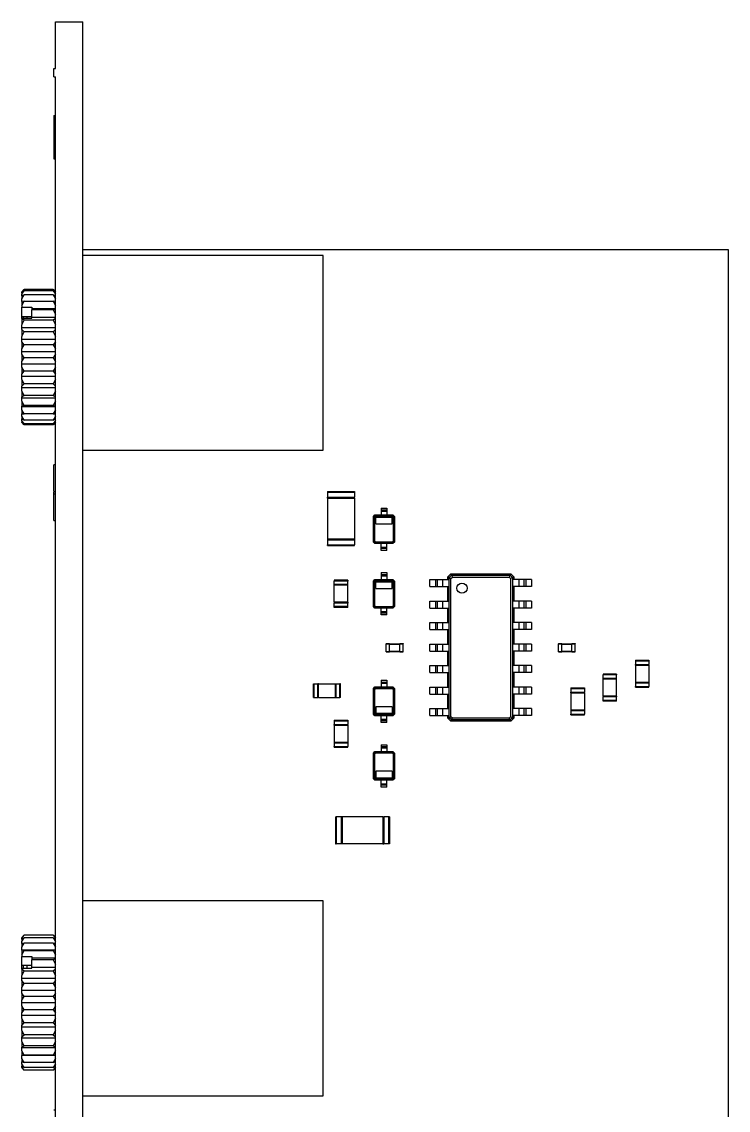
# Model space of a CAD drawing. Extents: x 340 to 677, y 434 to 562.
# Drawn here: x 634.9 to 676.6, y 497.9 to 562.1 of the extents above; entities that cross this region are included whole.
import ezdxf

# ---------------------------------------------------------------- set-up
doc = ezdxf.new("R2010")
doc.units = 0
doc.layers.get('0').update_dxf_attribs({"linetype": 'CONTINUOUS'})

msp = doc.modelspace()

# ---------------------------------------------------------------- linework, layer by layer
at = {"color": 7, "linetype": 'CONTINUOUS'}
for p, q in [((636.942, 559.369), (636.942, 562.119)), ((636.942, 562.119), (638.542, 562.119)), ((638.542, 433.619), (638.542, 562.119)), ((636.842, 558.869), (636.842, 559.369)), ((636.842, 559.369), (636.942, 559.369)), ((636.842, 558.869), (636.942, 558.869)), ((636.942, 436.869), (636.942, 558.869)), ((636.842, 556.587), (636.942, 556.587)), ((636.842, 556.402), (636.942, 556.402)), ((636.842, 556.01), (636.842, 555.959)), ((636.842, 555.914), (636.942, 555.914)), ((636.842, 555.787), (636.942, 555.787)), ((636.842, 555.596), (636.942, 555.596)), ((636.842, 555.596), (636.842, 555.489)), ((636.842, 555.489), (636.942, 555.489)), ((636.842, 554.664), (636.942, 554.664)), ((636.842, 554.567), (636.942, 554.567)), ((636.842, 554.023), (636.942, 554.023)), ((638.542, 548.669), (676.642, 548.669)), ((652.742, 548.319), (638.542, 548.319)), ((652.742, 536.819), (652.742, 548.319)), ((676.642, 548.669), (676.642, 476.279)), ((634.942, 546.16), (635.092, 546.318)), ((635.058, 546.285), (634.942, 546.169)), ((634.942, 546.035), (635.092, 546.232)), ((635.092, 546.232), (634.942, 546.124)), ((635.092, 546.318), (635.059, 546.284)), ((636.792, 546.318), (635.092, 546.318)), ((636.792, 546.232), (635.092, 546.232)), ((636.792, 546.318), (636.942, 546.16)), ((636.826, 546.284), (636.792, 546.318)), ((636.792, 546.232), (636.942, 546.035)), ((636.942, 546.124), (636.792, 546.232)), ((636.942, 546.169), (636.826, 546.285)), ((634.942, 546.169), (634.942, 546.16)), ((634.942, 546.124), (634.942, 546.16)), ((634.942, 546.124), (634.942, 546.035)), ((634.942, 545.936), (634.942, 546.035)), ((634.942, 545.768), (635.092, 545.996)), ((635.092, 545.996), (634.942, 545.936)), ((634.942, 545.936), (634.942, 545.768)), ((634.942, 545.61), (634.942, 545.768)), ((634.942, 545.368), (635.092, 545.618)), ((635.092, 545.618), (634.942, 545.61)), ((634.942, 545.61), (634.942, 545.368)), ((636.792, 545.996), (635.092, 545.996)), ((635.092, 545.618), (636.792, 545.618)), ((636.792, 545.996), (636.942, 545.768)), ((636.942, 545.936), (636.792, 545.996)), ((636.792, 545.618), (636.942, 545.368)), ((636.942, 545.61), (636.792, 545.618)), ((634.942, 545.368), (634.942, 545.274)), ((634.942, 545.274), (635.542, 545.274)), ((634.942, 544.713), (634.942, 545.274)), ((635.542, 545.274), (635.542, 545.189)), ((635.542, 545.189), (636.942, 545.189)), ((635.542, 545.189), (635.542, 545.113)), ((636.792, 545.113), (635.542, 545.113)), ((635.542, 544.663), (635.542, 545.113)), ((636.942, 545.157), (636.792, 545.113)), ((636.792, 545.113), (636.942, 544.851)), ((634.942, 544.713), (635.542, 544.713)), ((634.942, 544.63), (634.942, 544.713)), ((634.942, 544.63), (635.542, 544.63)), ((634.942, 544.595), (634.942, 544.63)), ((635.092, 544.501), (634.942, 544.595)), ((634.942, 544.595), (634.942, 544.236)), ((634.942, 544.236), (635.092, 544.501)), ((635.042, 544.63), (635.042, 544.713)), ((636.792, 544.501), (635.092, 544.501)), ((635.242, 544.713), (635.242, 544.63)), ((635.542, 544.63), (635.542, 544.663)), ((636.942, 544.663), (635.542, 544.663)), ((636.942, 544.595), (636.792, 544.501)), ((636.792, 544.501), (636.942, 544.236)), ((634.942, 544.046), (634.942, 544.236)), ((636.942, 544.046), (634.942, 544.046)), ((634.942, 543.945), (634.942, 544.046)), ((635.092, 543.805), (634.942, 543.945)), ((634.942, 543.945), (634.942, 543.548)), ((634.942, 543.548), (635.092, 543.805)), ((636.792, 543.805), (635.092, 543.805)), ((636.942, 543.945), (636.792, 543.805)), ((636.792, 543.805), (636.942, 543.548)), ((634.942, 543.364), (634.942, 543.548)), ((636.942, 543.364), (634.942, 543.364)), ((634.942, 543.233), (634.942, 543.364)), ((635.092, 543.052), (634.942, 543.233)), ((634.942, 543.233), (634.942, 542.813)), ((634.942, 542.813), (635.092, 543.052)), ((636.792, 543.052), (635.092, 543.052)), ((636.942, 543.233), (636.792, 543.052)), ((636.792, 543.052), (636.942, 542.813)), ((634.942, 542.641), (634.942, 542.813)), ((636.942, 542.641), (634.942, 542.641)), ((634.942, 542.486), (634.942, 542.641)), ((635.092, 542.271), (634.942, 542.486)), ((634.942, 542.486), (634.942, 542.059)), ((636.942, 542.486), (636.792, 542.271)), ((634.942, 542.059), (635.092, 542.271)), ((634.942, 541.906), (634.942, 542.059)), ((636.942, 541.906), (634.942, 541.906)), ((634.942, 541.733), (634.942, 541.906)), ((635.092, 541.491), (634.942, 541.733)), ((634.942, 541.733), (634.942, 541.314)), ((636.792, 542.271), (635.092, 542.271)), ((636.792, 542.271), (636.942, 542.059)), ((636.942, 541.733), (636.792, 541.491)), ((634.942, 541.314), (635.092, 541.491)), ((634.942, 541.187), (634.942, 541.314)), ((636.942, 541.187), (634.942, 541.187)), ((634.942, 541.002), (634.942, 541.187)), ((636.792, 541.491), (635.092, 541.491)), ((636.792, 541.491), (636.942, 541.314)), ((635.092, 540.744), (634.942, 541.002)), ((634.942, 541.002), (634.942, 540.608)), ((634.942, 540.608), (635.092, 540.744)), ((634.942, 540.511), (634.942, 540.608)), ((636.942, 540.511), (634.942, 540.511)), ((634.942, 540.321), (634.942, 540.511)), ((636.792, 540.744), (635.092, 540.744)), ((636.942, 541.002), (636.792, 540.744)), ((636.792, 540.744), (636.942, 540.608)), ((635.092, 540.057), (634.942, 540.321)), ((634.942, 540.321), (634.942, 539.968)), ((634.942, 539.968), (635.092, 540.057)), ((634.942, 539.905), (634.942, 539.968)), ((636.942, 539.905), (634.942, 539.905)), ((634.942, 539.717), (634.942, 539.905)), ((636.792, 540.057), (635.092, 540.057)), ((636.942, 540.321), (636.792, 540.057)), ((636.792, 540.057), (636.942, 539.968)), ((635.092, 539.456), (634.942, 539.717)), ((634.942, 539.717), (634.942, 539.419)), ((634.942, 539.419), (635.092, 539.456)), ((634.942, 539.391), (634.942, 539.419)), ((636.942, 539.391), (634.942, 539.391)), ((634.942, 539.214), (634.942, 539.391)), ((635.092, 538.966), (634.942, 539.214)), ((634.942, 539.214), (634.942, 538.98)), ((636.792, 539.456), (635.092, 539.456)), ((636.942, 539.717), (636.792, 539.456)), ((636.792, 539.456), (636.942, 539.419)), ((636.942, 539.214), (636.792, 538.966)), ((634.942, 538.98), (635.092, 538.966)), ((634.942, 538.829), (634.942, 538.98)), ((635.092, 538.605), (634.942, 538.829)), ((634.942, 538.829), (634.942, 538.67)), ((634.942, 538.67), (635.092, 538.605)), ((634.942, 538.579), (634.942, 538.67)), ((635.092, 538.386), (634.942, 538.579)), ((634.942, 538.579), (634.942, 538.501)), ((634.942, 538.501), (635.092, 538.386)), ((634.942, 538.472), (634.942, 538.501)), ((636.792, 538.966), (635.092, 538.966)), ((636.792, 538.605), (635.092, 538.605)), ((636.792, 538.966), (636.942, 538.98)), ((636.942, 538.829), (636.792, 538.605)), ((636.792, 538.605), (636.942, 538.67)), ((636.942, 538.579), (636.792, 538.386)), ((636.792, 538.386), (636.942, 538.501)), ((635.092, 538.319), (634.942, 538.472)), ((634.942, 538.472), (634.942, 538.469)), ((634.942, 538.469), (635.058, 538.353)), ((636.792, 538.386), (635.092, 538.386)), ((636.792, 538.319), (635.092, 538.319)), ((636.942, 538.472), (636.792, 538.319)), ((636.826, 538.353), (636.942, 538.469)), ((638.542, 536.819), (652.742, 536.819)), ((636.942, 535.969), (636.83, 535.969)), ((636.842, 534.248), (636.842, 534.389)), ((636.842, 534.389), (636.942, 534.389)), ((636.842, 534.248), (636.942, 534.248)), ((652.982, 534.394), (654.582, 534.394)), ((652.982, 534.394), (652.982, 534.339)), ((652.982, 534.339), (652.982, 534.049)), ((652.982, 534.339), (654.582, 534.339)), ((652.982, 533.994), (652.982, 534.049)), ((652.982, 534.049), (654.582, 534.049)), ((652.982, 533.994), (652.982, 531.594)), ((652.982, 533.994), (654.582, 533.994)), ((654.582, 534.394), (654.582, 534.339)), ((654.582, 534.339), (654.582, 534.049)), ((654.582, 533.994), (654.582, 534.049)), ((654.582, 533.994), (654.582, 531.594)), ((656.147, 533.409), (656.497, 533.409)), ((656.147, 533.409), (656.147, 533.299)), ((656.497, 533.409), (656.497, 533.299)), ((655.697, 532.914), (655.792, 533.009)), ((655.697, 531.404), (655.697, 532.914)), ((655.697, 532.914), (655.722, 532.901)), ((655.722, 532.901), (655.805, 532.984)), ((655.722, 532.901), (655.782, 532.871)), ((655.722, 531.416), (655.722, 532.901)), ((655.782, 532.871), (655.835, 532.924)), ((655.782, 531.446), (655.782, 532.871)), ((655.792, 533.009), (655.805, 532.984)), ((655.792, 533.009), (656.147, 533.009)), ((655.805, 532.984), (656.147, 532.984)), ((655.805, 532.984), (655.835, 532.924)), ((655.832, 532.874), (656.812, 532.874)), ((655.832, 532.474), (655.832, 532.874)), ((655.835, 532.924), (656.81, 532.924)), ((656.147, 533.299), (656.497, 533.299)), ((656.147, 533.299), (656.147, 533.229)), ((656.147, 533.229), (656.497, 533.229)), ((656.147, 533.229), (656.147, 533.009)), ((656.147, 533.009), (656.497, 533.009)), ((656.147, 533.009), (656.147, 532.984)), ((656.147, 532.984), (656.497, 532.984)), ((656.497, 533.299), (656.497, 533.229)), ((656.497, 533.229), (656.497, 533.009)), ((656.497, 533.009), (656.497, 532.984)), ((656.497, 533.009), (656.852, 533.009)), ((656.497, 532.984), (656.84, 532.984)), ((656.84, 532.984), (656.81, 532.924)), ((656.81, 532.924), (656.862, 532.871)), ((656.812, 532.474), (656.812, 532.874)), ((656.852, 533.009), (656.84, 532.984)), ((656.84, 532.984), (656.922, 532.901)), ((656.852, 533.009), (656.947, 532.914)), ((656.922, 532.901), (656.862, 532.871)), ((656.862, 532.871), (656.862, 531.446)), ((656.947, 532.914), (656.922, 532.901)), ((656.922, 532.901), (656.922, 531.416)), ((656.947, 532.914), (656.947, 531.404)), ((636.83, 532.669), (636.942, 532.669)), ((655.832, 532.474), (656.812, 532.474)), ((652.982, 531.594), (652.982, 531.539)), ((652.982, 531.594), (654.582, 531.594)), ((652.982, 531.539), (654.582, 531.539)), ((652.982, 531.539), (652.982, 531.249)), ((654.582, 531.594), (654.582, 531.539)), ((654.582, 531.539), (654.582, 531.249)), ((655.697, 531.404), (655.722, 531.416)), ((655.722, 531.416), (655.782, 531.446)), ((655.805, 531.334), (655.722, 531.416)), ((655.835, 531.393), (655.782, 531.446)), ((656.862, 531.446), (656.81, 531.393)), ((656.922, 531.416), (656.84, 531.334)), ((656.922, 531.416), (656.862, 531.446)), ((656.947, 531.404), (656.922, 531.416)), ((652.982, 531.249), (654.582, 531.249)), ((652.982, 531.194), (652.982, 531.249)), ((652.982, 531.194), (654.582, 531.194)), ((654.582, 531.194), (654.582, 531.249)), ((655.792, 531.309), (655.697, 531.404)), ((655.792, 531.309), (655.805, 531.334)), ((656.147, 531.309), (655.792, 531.309)), ((655.805, 531.334), (655.835, 531.393)), ((656.147, 531.334), (655.805, 531.334)), ((656.81, 531.393), (655.835, 531.393)), ((656.497, 531.334), (656.147, 531.334)), ((656.147, 531.309), (656.147, 531.334)), ((656.147, 531.089), (656.147, 531.309)), ((656.497, 531.309), (656.147, 531.309)), ((656.497, 531.089), (656.147, 531.089)), ((656.147, 531.019), (656.147, 531.089)), ((656.497, 531.019), (656.147, 531.019)), ((656.147, 530.909), (656.147, 531.019)), ((656.497, 530.909), (656.147, 530.909)), ((656.84, 531.334), (656.497, 531.334)), ((656.497, 531.309), (656.497, 531.334)), ((656.852, 531.309), (656.497, 531.309)), ((656.497, 531.089), (656.497, 531.309)), ((656.497, 531.019), (656.497, 531.089)), ((656.497, 530.909), (656.497, 531.019)), ((656.84, 531.334), (656.81, 531.393)), ((656.852, 531.309), (656.84, 531.334)), ((656.947, 531.404), (656.852, 531.309)), ((656.147, 529.599), (656.497, 529.599)), ((656.147, 529.599), (656.147, 529.489)), ((656.147, 529.489), (656.497, 529.489)), ((656.147, 529.489), (656.147, 529.419)), ((656.497, 529.599), (656.497, 529.489)), ((656.497, 529.489), (656.497, 529.419)), ((660.087, 529.349), (660.262, 529.524)), ((660.262, 529.524), (663.812, 529.524)), ((660.262, 529.524), (660.3, 529.449)), ((663.812, 529.524), (663.775, 529.449)), ((663.812, 529.524), (663.987, 529.349)), ((653.382, 529.149), (653.382, 529.104)), ((654.182, 529.149), (653.382, 529.149)), ((654.182, 529.104), (653.382, 529.104)), ((653.382, 528.894), (653.382, 529.104)), ((653.382, 528.849), (653.382, 528.894)), ((654.182, 528.894), (653.382, 528.894)), ((653.382, 527.849), (653.382, 528.849)), ((654.182, 528.849), (653.382, 528.849)), ((654.182, 529.149), (654.182, 529.104)), ((654.182, 528.894), (654.182, 529.104)), ((654.182, 528.849), (654.182, 528.894)), ((654.182, 527.849), (654.182, 528.849)), ((655.697, 529.104), (655.792, 529.199)), ((655.697, 527.594), (655.697, 529.104)), ((655.697, 529.104), (655.722, 529.091)), ((655.722, 529.091), (655.805, 529.174)), ((655.722, 529.091), (655.782, 529.061)), ((655.722, 527.606), (655.722, 529.091)), ((655.782, 529.061), (655.835, 529.114)), ((655.782, 527.636), (655.782, 529.061)), ((655.792, 529.199), (655.805, 529.174)), ((655.792, 529.199), (656.147, 529.199)), ((655.805, 529.174), (656.147, 529.174)), ((655.805, 529.174), (655.835, 529.114)), ((655.832, 529.064), (656.812, 529.064)), ((655.832, 528.664), (655.832, 529.064)), ((655.835, 529.114), (656.81, 529.114)), ((656.147, 529.419), (656.497, 529.419)), ((656.147, 529.419), (656.147, 529.199)), ((656.147, 529.199), (656.147, 529.174)), ((656.147, 529.199), (656.497, 529.199)), ((656.147, 529.174), (656.497, 529.174)), ((656.497, 529.419), (656.497, 529.199)), ((656.497, 529.199), (656.497, 529.174)), ((656.497, 529.199), (656.852, 529.199)), ((656.497, 529.174), (656.84, 529.174)), ((656.84, 529.174), (656.81, 529.114)), ((656.81, 529.114), (656.862, 529.061)), ((656.812, 528.664), (656.812, 529.064)), ((656.852, 529.199), (656.84, 529.174)), ((656.84, 529.174), (656.922, 529.091)), ((656.852, 529.199), (656.947, 529.104)), ((656.922, 529.091), (656.862, 529.061)), ((656.862, 529.061), (656.862, 527.636)), ((656.947, 529.104), (656.922, 529.091)), ((656.922, 529.091), (656.922, 527.606)), ((656.947, 529.104), (656.947, 527.594)), ((659.037, 528.779), (659.037, 529.189)), ((659.037, 529.189), (659.387, 529.189)), ((659.387, 528.779), (659.387, 529.189)), ((659.387, 529.189), (659.487, 529.189)), ((659.487, 528.779), (659.487, 529.189)), ((659.487, 529.189), (659.787, 529.189)), ((659.787, 528.779), (659.787, 529.189)), ((659.787, 529.189), (660.087, 529.189)), ((660.087, 529.349), (660.162, 529.311)), ((660.087, 529.189), (660.087, 529.349)), ((660.087, 529.189), (660.162, 529.189)), ((660.162, 529.311), (660.3, 529.449)), ((660.162, 529.189), (660.162, 529.311)), ((660.162, 529.311), (660.277, 529.254)), ((660.162, 528.779), (660.162, 529.189)), ((660.277, 529.254), (660.357, 529.334)), ((660.277, 521.094), (660.277, 529.254)), ((660.3, 529.449), (663.775, 529.449)), ((660.3, 529.449), (660.357, 529.334)), ((660.357, 529.334), (663.717, 529.334)), ((663.775, 529.449), (663.717, 529.334)), ((663.717, 529.334), (663.797, 529.254)), ((663.775, 529.449), (663.912, 529.311)), ((663.912, 529.311), (663.797, 529.254)), ((663.797, 529.254), (663.797, 521.094)), ((663.987, 529.349), (663.912, 529.311)), ((663.912, 529.311), (663.912, 529.189)), ((663.912, 529.189), (663.912, 528.779)), ((663.987, 529.189), (663.912, 529.189)), ((663.987, 529.349), (663.987, 529.189)), ((664.287, 529.189), (663.987, 529.189)), ((664.287, 529.189), (664.287, 528.779)), ((664.587, 529.189), (664.287, 529.189)), ((664.587, 529.189), (664.587, 528.779)), ((664.687, 529.189), (664.587, 529.189)), ((664.687, 529.189), (664.687, 528.779)), ((665.037, 529.189), (664.687, 529.189)), ((665.037, 529.189), (665.037, 528.779)), ((655.832, 528.664), (656.812, 528.664)), ((659.037, 528.779), (659.387, 528.779)), ((659.387, 528.779), (659.487, 528.779)), ((659.487, 528.779), (659.787, 528.779)), ((659.787, 528.779), (660.087, 528.779)), ((660.087, 528.779), (660.162, 528.779)), ((660.087, 527.919), (660.087, 528.779)), ((660.162, 527.919), (660.162, 528.779)), ((663.912, 528.779), (663.912, 527.919)), ((663.987, 528.779), (663.912, 528.779)), ((664.287, 528.779), (663.987, 528.779)), ((663.987, 528.779), (663.987, 527.919)), ((664.587, 528.779), (664.287, 528.779)), ((664.687, 528.779), (664.587, 528.779)), ((665.037, 528.779), (664.687, 528.779)), ((654.182, 527.849), (653.382, 527.849)), ((653.382, 527.849), (653.382, 527.804)), ((654.182, 527.804), (653.382, 527.804)), ((653.382, 527.594), (653.382, 527.804)), ((653.382, 527.549), (653.382, 527.594)), ((654.182, 527.594), (653.382, 527.594)), ((654.182, 527.849), (654.182, 527.804)), ((654.182, 527.594), (654.182, 527.804)), ((654.182, 527.549), (654.182, 527.594)), ((655.697, 527.594), (655.722, 527.606)), ((655.792, 527.499), (655.697, 527.594)), ((655.722, 527.606), (655.782, 527.636)), ((655.805, 527.524), (655.722, 527.606)), ((655.835, 527.583), (655.782, 527.636)), ((655.805, 527.524), (655.835, 527.583)), ((656.81, 527.583), (655.835, 527.583)), ((656.862, 527.636), (656.81, 527.583)), ((656.84, 527.524), (656.81, 527.583)), ((656.922, 527.606), (656.84, 527.524)), ((656.947, 527.594), (656.852, 527.499)), ((656.922, 527.606), (656.862, 527.636)), ((656.947, 527.594), (656.922, 527.606)), ((659.037, 527.509), (659.037, 527.919)), ((659.037, 527.919), (659.387, 527.919)), ((659.387, 527.509), (659.387, 527.919)), ((659.387, 527.919), (659.487, 527.919)), ((659.487, 527.509), (659.487, 527.919)), ((659.487, 527.919), (659.787, 527.919)), ((659.787, 527.509), (659.787, 527.919)), ((659.787, 527.919), (660.087, 527.919)), ((660.087, 527.919), (660.162, 527.919)), ((660.162, 527.509), (660.162, 527.919)), ((663.912, 527.919), (663.912, 527.509)), ((663.987, 527.919), (663.912, 527.919)), ((664.287, 527.919), (663.987, 527.919)), ((664.287, 527.919), (664.287, 527.509)), ((664.587, 527.919), (664.287, 527.919)), ((664.587, 527.919), (664.587, 527.509)), ((664.687, 527.919), (664.587, 527.919)), ((664.687, 527.919), (664.687, 527.509)), ((665.037, 527.919), (664.687, 527.919)), ((665.037, 527.919), (665.037, 527.509)), ((654.182, 527.549), (653.382, 527.549)), ((655.792, 527.499), (655.805, 527.524)), ((656.147, 527.499), (655.792, 527.499)), ((656.147, 527.524), (655.805, 527.524)), ((656.497, 527.524), (656.147, 527.524)), ((656.147, 527.499), (656.147, 527.524)), ((656.147, 527.279), (656.147, 527.499)), ((656.497, 527.499), (656.147, 527.499)), ((656.497, 527.279), (656.147, 527.279)), ((656.147, 527.209), (656.147, 527.279)), ((656.497, 527.209), (656.147, 527.209)), ((656.147, 527.099), (656.147, 527.209)), ((656.497, 527.099), (656.147, 527.099)), ((656.84, 527.524), (656.497, 527.524)), ((656.497, 527.499), (656.497, 527.524)), ((656.852, 527.499), (656.497, 527.499)), ((656.497, 527.279), (656.497, 527.499)), ((656.497, 527.209), (656.497, 527.279)), ((656.497, 527.099), (656.497, 527.209)), ((656.852, 527.499), (656.84, 527.524)), ((659.037, 527.509), (659.387, 527.509)), ((659.387, 527.509), (659.487, 527.509)), ((659.487, 527.509), (659.787, 527.509)), ((659.787, 527.509), (660.087, 527.509)), ((660.087, 526.649), (660.087, 527.509)), ((660.087, 527.509), (660.162, 527.509)), ((660.162, 526.649), (660.162, 527.509)), ((663.912, 527.509), (663.912, 526.649)), ((663.987, 527.509), (663.912, 527.509)), ((664.287, 527.509), (663.987, 527.509)), ((663.987, 527.509), (663.987, 526.649)), ((664.587, 527.509), (664.287, 527.509)), ((664.687, 527.509), (664.587, 527.509)), ((665.037, 527.509), (664.687, 527.509)), ((659.037, 526.239), (659.037, 526.649)), ((659.037, 526.649), (659.387, 526.649)), ((659.387, 526.239), (659.387, 526.649)), ((659.387, 526.649), (659.487, 526.649)), ((659.487, 526.239), (659.487, 526.649)), ((659.487, 526.649), (659.787, 526.649)), ((659.787, 526.239), (659.787, 526.649)), ((659.787, 526.649), (660.087, 526.649)), ((660.087, 526.649), (660.162, 526.649)), ((660.162, 526.239), (660.162, 526.649)), ((663.912, 526.649), (663.912, 526.239)), ((663.987, 526.649), (663.912, 526.649)), ((664.287, 526.649), (663.987, 526.649)), ((664.287, 526.649), (664.287, 526.239)), ((664.587, 526.649), (664.287, 526.649)), ((664.587, 526.649), (664.587, 526.239)), ((664.687, 526.649), (664.587, 526.649)), ((664.687, 526.649), (664.687, 526.239)), ((665.037, 526.649), (664.687, 526.649)), ((665.037, 526.649), (665.037, 526.239)), ((659.037, 526.239), (659.387, 526.239)), ((659.387, 526.239), (659.487, 526.239)), ((659.487, 526.239), (659.787, 526.239)), ((659.787, 526.239), (660.087, 526.239)), ((660.087, 525.379), (660.087, 526.239)), ((660.087, 526.239), (660.162, 526.239)), ((660.162, 525.379), (660.162, 526.239)), ((663.912, 526.239), (663.912, 525.379)), ((663.987, 526.239), (663.912, 526.239)), ((664.287, 526.239), (663.987, 526.239)), ((663.987, 526.239), (663.987, 525.379)), ((664.587, 526.239), (664.287, 526.239)), ((664.687, 526.239), (664.587, 526.239)), ((665.037, 526.239), (664.687, 526.239)), ((656.457, 525.424), (656.657, 525.424)), ((656.457, 525.424), (656.457, 525.404)), ((656.457, 525.404), (656.657, 525.404)), ((656.457, 524.944), (656.457, 525.404)), ((656.657, 525.424), (656.657, 525.404)), ((656.657, 524.944), (656.657, 525.404)), ((656.657, 525.404), (657.257, 525.404)), ((656.657, 525.384), (657.257, 525.384)), ((657.257, 525.424), (657.457, 525.424)), ((657.257, 525.424), (657.257, 525.404)), ((657.257, 525.404), (657.457, 525.404)), ((657.257, 524.944), (657.257, 525.404)), ((657.457, 525.424), (657.457, 525.404)), ((657.457, 524.944), (657.457, 525.404)), ((659.037, 524.969), (659.037, 525.379)), ((659.037, 525.379), (659.387, 525.379)), ((659.387, 524.969), (659.387, 525.379)), ((659.387, 525.379), (659.487, 525.379)), ((659.487, 524.969), (659.487, 525.379)), ((659.487, 525.379), (659.787, 525.379)), ((659.787, 524.969), (659.787, 525.379)), ((659.787, 525.379), (660.087, 525.379)), ((660.087, 525.379), (660.162, 525.379)), ((660.162, 524.969), (660.162, 525.379)), ((663.912, 525.379), (663.912, 524.969)), ((663.987, 525.379), (663.912, 525.379)), ((664.287, 525.379), (663.987, 525.379)), ((664.287, 525.379), (664.287, 524.969)), ((664.587, 525.379), (664.287, 525.379)), ((664.587, 525.379), (664.587, 524.969)), ((664.687, 525.379), (664.587, 525.379)), ((664.687, 525.379), (664.687, 524.969)), ((665.037, 525.379), (664.687, 525.379)), ((665.037, 525.379), (665.037, 524.969)), ((666.617, 525.424), (666.817, 525.424)), ((666.617, 525.424), (666.617, 525.404)), ((666.617, 525.404), (666.817, 525.404)), ((666.617, 524.944), (666.617, 525.404)), ((666.817, 525.424), (666.817, 525.404)), ((666.817, 524.944), (666.817, 525.404)), ((666.817, 525.404), (667.417, 525.404)), ((666.817, 525.384), (667.417, 525.384)), ((667.417, 525.424), (667.617, 525.424)), ((667.417, 525.424), (667.417, 525.404)), ((667.417, 525.404), (667.617, 525.404)), ((667.417, 524.944), (667.417, 525.404)), ((667.617, 525.424), (667.617, 525.404)), ((667.617, 524.944), (667.617, 525.404)), ((656.457, 524.924), (656.457, 524.944)), ((656.457, 524.944), (656.657, 524.944)), ((656.457, 524.924), (656.657, 524.924)), ((656.657, 524.964), (657.257, 524.964)), ((656.657, 524.924), (656.657, 524.944)), ((656.657, 524.944), (657.257, 524.944)), ((657.257, 524.924), (657.257, 524.944)), ((657.257, 524.944), (657.457, 524.944)), ((657.257, 524.924), (657.457, 524.924)), ((657.457, 524.924), (657.457, 524.944)), ((659.037, 524.969), (659.387, 524.969)), ((659.387, 524.969), (659.487, 524.969)), ((659.487, 524.969), (659.787, 524.969)), ((659.787, 524.969), (660.087, 524.969)), ((660.087, 524.109), (660.087, 524.969)), ((660.087, 524.969), (660.162, 524.969)), ((660.162, 524.109), (660.162, 524.969)), ((663.912, 524.969), (663.912, 524.109)), ((663.987, 524.969), (663.912, 524.969)), ((664.287, 524.969), (663.987, 524.969)), ((663.987, 524.969), (663.987, 524.109)), ((664.587, 524.969), (664.287, 524.969)), ((664.687, 524.969), (664.587, 524.969)), ((665.037, 524.969), (664.687, 524.969)), ((666.617, 524.924), (666.617, 524.944)), ((666.617, 524.944), (666.817, 524.944)), ((666.617, 524.924), (666.817, 524.924)), ((666.817, 524.964), (667.417, 524.964)), ((666.817, 524.924), (666.817, 524.944)), ((666.817, 524.944), (667.417, 524.944)), ((667.417, 524.924), (667.417, 524.944)), ((667.417, 524.944), (667.617, 524.944)), ((667.417, 524.924), (667.617, 524.924)), ((667.617, 524.924), (667.617, 524.944)), ((671.162, 524.437), (671.962, 524.437)), ((671.162, 524.437), (671.162, 524.392)), ((671.162, 524.392), (671.962, 524.392)), ((671.162, 524.392), (671.162, 524.182)), ((671.962, 524.437), (671.962, 524.392)), ((671.962, 524.392), (671.962, 524.182)), ((659.037, 523.699), (659.037, 524.109)), ((659.037, 524.109), (659.387, 524.109)), ((659.037, 523.699), (659.387, 523.699)), ((659.387, 523.699), (659.387, 524.109)), ((659.387, 524.109), (659.487, 524.109)), ((659.387, 523.699), (659.487, 523.699)), ((659.487, 523.699), (659.487, 524.109)), ((659.487, 524.109), (659.787, 524.109)), ((659.487, 523.699), (659.787, 523.699)), ((659.787, 523.699), (659.787, 524.109)), ((659.787, 524.109), (660.087, 524.109)), ((659.787, 523.699), (660.087, 523.699)), ((660.087, 524.109), (660.162, 524.109)), ((660.087, 523.699), (660.162, 523.699)), ((660.087, 522.839), (660.087, 523.699)), ((660.162, 523.699), (660.162, 524.109)), ((660.162, 522.839), (660.162, 523.699)), ((663.912, 524.109), (663.912, 523.699)), ((663.987, 524.109), (663.912, 524.109)), ((663.912, 523.699), (663.912, 522.839)), ((663.987, 523.699), (663.912, 523.699)), ((664.287, 524.109), (663.987, 524.109)), ((664.287, 523.699), (663.987, 523.699)), ((663.987, 523.699), (663.987, 522.839)), ((664.287, 524.109), (664.287, 523.699)), ((664.587, 524.109), (664.287, 524.109)), ((664.587, 523.699), (664.287, 523.699)), ((664.587, 524.109), (664.587, 523.699)), ((664.687, 524.109), (664.587, 524.109)), ((664.687, 523.699), (664.587, 523.699)), ((664.687, 524.109), (664.687, 523.699)), ((665.037, 524.109), (664.687, 524.109)), ((665.037, 523.699), (664.687, 523.699)), ((665.037, 524.109), (665.037, 523.699)), ((671.162, 524.137), (671.162, 524.182)), ((671.162, 524.182), (671.962, 524.182)), ((671.162, 524.137), (671.162, 523.137)), ((671.162, 524.137), (671.962, 524.137)), ((671.962, 524.137), (671.962, 524.182)), ((671.962, 524.137), (671.962, 523.137)), ((656.147, 523.249), (656.497, 523.249)), ((656.147, 523.249), (656.147, 523.139)), ((656.147, 523.139), (656.497, 523.139)), ((656.147, 523.139), (656.147, 523.069)), ((656.147, 523.069), (656.497, 523.069)), ((656.147, 523.069), (656.147, 522.849)), ((656.497, 523.249), (656.497, 523.139)), ((656.497, 523.139), (656.497, 523.069)), ((656.497, 523.069), (656.497, 522.849)), ((669.257, 523.612), (669.257, 523.567)), ((670.057, 523.612), (669.257, 523.612)), ((670.057, 523.567), (669.257, 523.567)), ((669.257, 523.357), (669.257, 523.567)), ((670.057, 523.357), (669.257, 523.357)), ((669.257, 523.312), (669.257, 523.357)), ((669.257, 522.312), (669.257, 523.312)), ((670.057, 523.312), (669.257, 523.312)), ((670.057, 523.612), (670.057, 523.567)), ((670.057, 523.357), (670.057, 523.567)), ((670.057, 523.312), (670.057, 523.357)), ((670.057, 522.312), (670.057, 523.312)), ((671.162, 523.137), (671.162, 523.092)), ((671.162, 523.137), (671.962, 523.137)), ((671.162, 523.092), (671.962, 523.092)), ((671.162, 523.092), (671.162, 522.882)), ((671.962, 523.137), (671.962, 523.092)), ((671.962, 523.092), (671.962, 522.882)), ((652.157, 522.234), (652.157, 523.034)), ((652.157, 523.034), (652.202, 523.034)), ((652.202, 522.234), (652.202, 523.034)), ((652.202, 523.034), (652.412, 523.034)), ((652.412, 522.234), (652.412, 523.034)), ((652.457, 523.034), (652.412, 523.034)), ((652.457, 523.034), (653.457, 523.034)), ((652.457, 522.234), (652.457, 523.034)), ((653.457, 523.034), (653.502, 523.034)), ((653.457, 522.234), (653.457, 523.034)), ((653.502, 522.234), (653.502, 523.034)), ((653.502, 523.034), (653.712, 523.034)), ((653.712, 522.234), (653.712, 523.034)), ((653.757, 523.034), (653.712, 523.034)), ((653.757, 522.234), (653.757, 523.034)), ((655.697, 522.754), (655.792, 522.849)), ((655.697, 522.754), (655.722, 522.741)), ((655.697, 521.244), (655.697, 522.754)), ((655.722, 522.741), (655.805, 522.824)), ((655.722, 522.741), (655.782, 522.711)), ((655.722, 521.256), (655.722, 522.741)), ((655.782, 522.711), (655.835, 522.764)), ((655.782, 521.286), (655.782, 522.711)), ((655.792, 522.849), (655.805, 522.824)), ((655.792, 522.849), (656.147, 522.849)), ((655.805, 522.824), (656.147, 522.824)), ((655.805, 522.824), (655.835, 522.764)), ((655.835, 522.764), (656.81, 522.764)), ((656.147, 522.849), (656.147, 522.824)), ((656.147, 522.849), (656.497, 522.849)), ((656.147, 522.824), (656.497, 522.824)), ((656.497, 522.849), (656.497, 522.824)), ((656.497, 522.849), (656.852, 522.849)), ((656.497, 522.824), (656.84, 522.824)), ((656.84, 522.824), (656.81, 522.764)), ((656.81, 522.764), (656.862, 522.711)), ((656.852, 522.849), (656.84, 522.824)), ((656.84, 522.824), (656.922, 522.741)), ((656.852, 522.849), (656.947, 522.754)), ((656.922, 522.741), (656.862, 522.711)), ((656.862, 522.711), (656.862, 521.286)), ((656.947, 522.754), (656.922, 522.741)), ((656.922, 522.741), (656.922, 521.256)), ((656.947, 522.754), (656.947, 521.244)), ((659.037, 522.429), (659.037, 522.839)), ((659.037, 522.839), (659.387, 522.839)), ((659.037, 522.429), (659.387, 522.429)), ((659.387, 522.429), (659.387, 522.839)), ((659.387, 522.839), (659.487, 522.839)), ((659.387, 522.429), (659.487, 522.429)), ((659.487, 522.429), (659.487, 522.839)), ((659.487, 522.839), (659.787, 522.839)), ((659.487, 522.429), (659.787, 522.429)), ((659.787, 522.429), (659.787, 522.839)), ((659.787, 522.839), (660.087, 522.839)), ((659.787, 522.429), (660.087, 522.429)), ((660.087, 522.839), (660.162, 522.839)), ((660.087, 521.569), (660.087, 522.429)), ((660.087, 522.429), (660.162, 522.429)), ((660.162, 522.429), (660.162, 522.839)), ((660.162, 521.569), (660.162, 522.429)), ((663.912, 522.839), (663.912, 522.429)), ((663.987, 522.839), (663.912, 522.839)), ((663.912, 522.429), (663.912, 521.569)), ((663.987, 522.429), (663.912, 522.429)), ((664.287, 522.839), (663.987, 522.839)), ((664.287, 522.429), (663.987, 522.429)), ((663.987, 522.429), (663.987, 521.569)), ((664.287, 522.839), (664.287, 522.429)), ((664.587, 522.839), (664.287, 522.839)), ((664.587, 522.429), (664.287, 522.429)), ((664.587, 522.839), (664.587, 522.429)), ((664.687, 522.839), (664.587, 522.839)), ((664.687, 522.429), (664.587, 522.429)), ((664.687, 522.839), (664.687, 522.429)), ((665.037, 522.839), (664.687, 522.839)), ((665.037, 522.429), (664.687, 522.429)), ((665.037, 522.839), (665.037, 522.429)), ((667.352, 522.799), (668.152, 522.799)), ((667.352, 522.799), (667.352, 522.754)), ((667.352, 522.754), (668.152, 522.754)), ((667.352, 522.754), (667.352, 522.544)), ((667.352, 522.499), (667.352, 522.544)), ((667.352, 522.544), (668.152, 522.544)), ((667.352, 522.499), (667.352, 521.499)), ((667.352, 522.499), (668.152, 522.499)), ((668.152, 522.799), (668.152, 522.754)), ((668.152, 522.754), (668.152, 522.544)), ((668.152, 522.499), (668.152, 522.544)), ((668.152, 522.499), (668.152, 521.499)), ((671.162, 522.837), (671.162, 522.882)), ((671.162, 522.882), (671.962, 522.882)), ((671.162, 522.837), (671.962, 522.837)), ((671.962, 522.837), (671.962, 522.882)), ((652.157, 522.234), (652.202, 522.234)), ((652.202, 522.234), (652.412, 522.234)), ((652.457, 522.234), (652.412, 522.234)), ((652.457, 522.234), (653.457, 522.234)), ((653.457, 522.234), (653.502, 522.234)), ((653.502, 522.234), (653.712, 522.234)), ((653.757, 522.234), (653.712, 522.234)), ((670.057, 522.312), (669.257, 522.312)), ((669.257, 522.312), (669.257, 522.267)), ((670.057, 522.267), (669.257, 522.267)), ((669.257, 522.057), (669.257, 522.267)), ((669.257, 522.012), (669.257, 522.057)), ((670.057, 522.057), (669.257, 522.057)), ((670.057, 522.012), (669.257, 522.012)), ((670.057, 522.312), (670.057, 522.267)), ((670.057, 522.057), (670.057, 522.267)), ((670.057, 522.012), (670.057, 522.057)), ((655.697, 521.244), (655.722, 521.256)), ((655.792, 521.149), (655.697, 521.244)), ((655.722, 521.256), (655.782, 521.286)), ((655.805, 521.174), (655.722, 521.256)), ((655.835, 521.233), (655.782, 521.286)), ((655.792, 521.149), (655.805, 521.174)), ((656.147, 521.149), (655.792, 521.149)), ((655.805, 521.174), (655.835, 521.233)), ((656.147, 521.174), (655.805, 521.174)), ((656.812, 521.683), (655.832, 521.683)), ((655.832, 521.683), (655.832, 521.283)), ((656.812, 521.283), (655.832, 521.283)), ((656.81, 521.233), (655.835, 521.233)), ((656.497, 521.174), (656.147, 521.174)), ((656.147, 521.149), (656.147, 521.174)), ((656.147, 520.929), (656.147, 521.149)), ((656.497, 521.149), (656.147, 521.149)), ((656.84, 521.174), (656.497, 521.174)), ((656.497, 521.149), (656.497, 521.174)), ((656.852, 521.149), (656.497, 521.149)), ((656.497, 520.929), (656.497, 521.149)), ((656.862, 521.286), (656.81, 521.233)), ((656.84, 521.174), (656.81, 521.233)), ((656.812, 521.683), (656.812, 521.283)), ((656.922, 521.256), (656.84, 521.174)), ((656.852, 521.149), (656.84, 521.174)), ((656.947, 521.244), (656.852, 521.149)), ((656.922, 521.256), (656.862, 521.286)), ((656.947, 521.244), (656.922, 521.256)), ((659.037, 521.159), (659.037, 521.569)), ((659.037, 521.569), (659.387, 521.569)), ((659.037, 521.159), (659.387, 521.159)), ((659.387, 521.159), (659.387, 521.569)), ((659.387, 521.569), (659.487, 521.569)), ((659.387, 521.159), (659.487, 521.159)), ((659.487, 521.159), (659.487, 521.569)), ((659.487, 521.569), (659.787, 521.569)), ((659.487, 521.159), (659.787, 521.159)), ((659.787, 521.159), (659.787, 521.569)), ((659.787, 521.569), (660.087, 521.569)), ((659.787, 521.159), (660.087, 521.159)), ((660.087, 521.569), (660.162, 521.569)), ((660.087, 520.999), (660.087, 521.159)), ((660.087, 521.159), (660.162, 521.159)), ((660.162, 521.159), (660.162, 521.569)), ((660.162, 521.036), (660.162, 521.159)), ((663.912, 521.569), (663.912, 521.159)), ((663.987, 521.569), (663.912, 521.569)), ((663.912, 521.159), (663.912, 521.036)), ((663.987, 521.159), (663.912, 521.159)), ((664.287, 521.569), (663.987, 521.569)), ((664.287, 521.159), (663.987, 521.159)), ((663.987, 521.159), (663.987, 520.999)), ((664.287, 521.569), (664.287, 521.159)), ((664.587, 521.569), (664.287, 521.569)), ((664.587, 521.159), (664.287, 521.159)), ((664.587, 521.569), (664.587, 521.159)), ((664.687, 521.569), (664.587, 521.569)), ((664.687, 521.159), (664.587, 521.159)), ((664.687, 521.569), (664.687, 521.159)), ((665.037, 521.569), (664.687, 521.569)), ((665.037, 521.159), (664.687, 521.159)), ((665.037, 521.569), (665.037, 521.159)), ((667.352, 521.499), (668.152, 521.499)), ((667.352, 521.499), (667.352, 521.454)), ((667.352, 521.454), (667.352, 521.244)), ((667.352, 521.454), (668.152, 521.454)), ((667.352, 521.199), (667.352, 521.244)), ((667.352, 521.244), (668.152, 521.244)), ((667.352, 521.199), (668.152, 521.199)), ((668.152, 521.499), (668.152, 521.454)), ((668.152, 521.454), (668.152, 521.244)), ((668.152, 521.199), (668.152, 521.244)), ((653.382, 520.894), (654.182, 520.894)), ((653.382, 520.894), (653.382, 520.849)), ((653.382, 520.849), (653.382, 520.639)), ((653.382, 520.849), (654.182, 520.849)), ((653.382, 520.639), (654.182, 520.639)), ((653.382, 520.594), (653.382, 520.639)), ((653.382, 520.594), (653.382, 519.594)), ((653.382, 520.594), (654.182, 520.594)), ((654.182, 520.894), (654.182, 520.849)), ((654.182, 520.849), (654.182, 520.639)), ((654.182, 520.594), (654.182, 520.639)), ((654.182, 520.594), (654.182, 519.594)), ((656.497, 520.929), (656.147, 520.929)), ((656.147, 520.859), (656.147, 520.929)), ((656.497, 520.859), (656.147, 520.859)), ((656.147, 520.749), (656.147, 520.859)), ((656.497, 520.749), (656.147, 520.749)), ((656.497, 520.859), (656.497, 520.929)), ((656.497, 520.749), (656.497, 520.859)), ((660.087, 520.999), (660.162, 521.036)), ((660.262, 520.824), (660.087, 520.999)), ((660.162, 521.036), (660.277, 521.094)), ((660.3, 520.899), (660.162, 521.036)), ((660.262, 520.824), (660.3, 520.899)), ((663.812, 520.824), (660.262, 520.824)), ((660.357, 521.014), (660.277, 521.094)), ((660.3, 520.899), (660.357, 521.014)), ((663.775, 520.899), (660.3, 520.899)), ((663.717, 521.014), (660.357, 521.014)), ((663.797, 521.094), (663.717, 521.014)), ((663.775, 520.899), (663.717, 521.014)), ((663.912, 521.036), (663.775, 520.899)), ((663.812, 520.824), (663.775, 520.899)), ((663.912, 521.036), (663.797, 521.094)), ((663.987, 520.999), (663.812, 520.824)), ((663.987, 520.999), (663.912, 521.036)), ((653.382, 519.594), (653.382, 519.549)), ((653.382, 519.594), (654.182, 519.594)), ((653.382, 519.549), (653.382, 519.339)), ((653.382, 519.549), (654.182, 519.549)), ((653.382, 519.339), (654.182, 519.339)), ((653.382, 519.294), (653.382, 519.339)), ((653.382, 519.294), (654.182, 519.294)), ((654.182, 519.594), (654.182, 519.549)), ((654.182, 519.549), (654.182, 519.339)), ((654.182, 519.294), (654.182, 519.339)), ((656.147, 519.439), (656.497, 519.439)), ((656.147, 519.439), (656.147, 519.329)), ((656.147, 519.329), (656.497, 519.329)), ((656.147, 519.329), (656.147, 519.259)), ((656.147, 519.259), (656.497, 519.259)), ((656.147, 519.259), (656.147, 519.039)), ((656.497, 519.439), (656.497, 519.329)), ((656.497, 519.329), (656.497, 519.259)), ((656.497, 519.259), (656.497, 519.039)), ((655.697, 518.944), (655.792, 519.039)), ((655.697, 517.434), (655.697, 518.944)), ((655.697, 518.944), (655.722, 518.931)), ((655.722, 518.931), (655.805, 519.014)), ((655.722, 518.931), (655.782, 518.901)), ((655.722, 517.446), (655.722, 518.931)), ((655.782, 518.901), (655.835, 518.954)), ((655.782, 517.476), (655.782, 518.901)), ((655.792, 519.039), (655.805, 519.014)), ((655.792, 519.039), (656.147, 519.039)), ((655.805, 519.014), (656.147, 519.014)), ((655.805, 519.014), (655.835, 518.954)), ((655.835, 518.954), (656.81, 518.954)), ((656.147, 519.039), (656.497, 519.039)), ((656.147, 519.039), (656.147, 519.014)), ((656.147, 519.014), (656.497, 519.014)), ((656.497, 519.039), (656.497, 519.014)), ((656.497, 519.039), (656.852, 519.039)), ((656.497, 519.014), (656.84, 519.014)), ((656.84, 519.014), (656.81, 518.954)), ((656.81, 518.954), (656.862, 518.901)), ((656.852, 519.039), (656.84, 519.014)), ((656.84, 519.014), (656.922, 518.931)), ((656.852, 519.039), (656.947, 518.944)), ((656.922, 518.931), (656.862, 518.901)), ((656.862, 518.901), (656.862, 517.476)), ((656.947, 518.944), (656.922, 518.931)), ((656.922, 518.931), (656.922, 517.446)), ((656.947, 518.944), (656.947, 517.434)), ((655.697, 517.434), (655.722, 517.446)), ((655.792, 517.339), (655.697, 517.434)), ((655.722, 517.446), (655.782, 517.476)), ((655.805, 517.364), (655.722, 517.446)), ((655.835, 517.423), (655.782, 517.476)), ((655.792, 517.339), (655.805, 517.364)), ((656.147, 517.339), (655.792, 517.339)), ((655.805, 517.364), (655.835, 517.423)), ((656.147, 517.364), (655.805, 517.364)), ((656.812, 517.873), (655.832, 517.873)), ((655.832, 517.873), (655.832, 517.473)), ((656.812, 517.473), (655.832, 517.473)), ((656.81, 517.423), (655.835, 517.423)), ((656.497, 517.364), (656.147, 517.364)), ((656.147, 517.339), (656.147, 517.364)), ((656.497, 517.339), (656.147, 517.339)), ((656.147, 517.119), (656.147, 517.339)), ((656.84, 517.364), (656.497, 517.364)), ((656.497, 517.339), (656.497, 517.364)), ((656.852, 517.339), (656.497, 517.339)), ((656.497, 517.119), (656.497, 517.339)), ((656.862, 517.476), (656.81, 517.423)), ((656.84, 517.364), (656.81, 517.423)), ((656.812, 517.873), (656.812, 517.473)), ((656.922, 517.446), (656.84, 517.364)), ((656.852, 517.339), (656.84, 517.364)), ((656.947, 517.434), (656.852, 517.339)), ((656.922, 517.446), (656.862, 517.476)), ((656.947, 517.434), (656.922, 517.446)), ((656.497, 517.119), (656.147, 517.119)), ((656.147, 517.049), (656.147, 517.119)), ((656.497, 517.049), (656.147, 517.049)), ((656.147, 516.939), (656.147, 517.049)), ((656.497, 516.939), (656.147, 516.939)), ((656.497, 517.049), (656.497, 517.119)), ((656.497, 516.939), (656.497, 517.049)), ((653.452, 515.179), (653.452, 513.579)), ((653.452, 515.179), (653.507, 515.179)), ((653.507, 515.179), (653.507, 513.579)), ((653.797, 515.179), (653.507, 515.179)), ((653.797, 515.179), (653.797, 513.579)), ((653.852, 515.179), (653.797, 515.179)), ((653.852, 515.179), (653.852, 513.579)), ((656.252, 515.179), (653.852, 515.179)), ((656.252, 515.179), (656.307, 515.179)), ((656.252, 515.179), (656.252, 513.579)), ((656.307, 515.179), (656.307, 513.579)), ((656.597, 515.179), (656.307, 515.179)), ((656.597, 515.179), (656.597, 513.579)), ((656.652, 515.179), (656.597, 515.179)), ((656.652, 515.179), (656.652, 513.579)), ((653.452, 513.579), (653.507, 513.579)), ((653.797, 513.579), (653.507, 513.579)), ((653.852, 513.579), (653.797, 513.579)), ((656.252, 513.579), (653.852, 513.579)), ((656.252, 513.579), (656.307, 513.579)), ((656.597, 513.579), (656.307, 513.579)), ((656.652, 513.579), (656.597, 513.579)), ((652.742, 510.219), (638.542, 510.219)), ((652.742, 498.719), (652.742, 510.219)), ((634.942, 508.066), (635.092, 508.202)), ((634.942, 508.019), (635.092, 508.197)), ((635.092, 508.197), (634.942, 508.064)), ((634.942, 508.064), (634.942, 508.066)), ((634.942, 508.064), (634.942, 508.019)), ((634.942, 507.826), (635.092, 508.038)), ((635.092, 508.038), (634.942, 507.953)), ((634.942, 507.953), (634.942, 508.019)), ((634.942, 507.953), (634.942, 507.826)), ((634.942, 507.698), (634.942, 507.826)), ((634.942, 507.494), (635.092, 507.733)), ((635.092, 507.733), (634.942, 507.698)), ((634.942, 507.698), (634.942, 507.494)), ((636.792, 508.202), (635.092, 508.202)), ((636.792, 508.197), (635.092, 508.197)), ((636.792, 508.038), (635.092, 508.038)), ((636.792, 507.733), (635.092, 507.733)), ((636.792, 508.202), (636.942, 508.066)), ((636.792, 508.197), (636.942, 508.019)), ((636.942, 508.064), (636.792, 508.197)), ((636.792, 508.038), (636.942, 507.826)), ((636.942, 507.953), (636.792, 508.038)), ((636.792, 507.733), (636.942, 507.494)), ((636.942, 507.698), (636.792, 507.733)), ((634.942, 507.322), (634.942, 507.494)), ((634.942, 507.322), (636.942, 507.322)), ((634.942, 507.309), (634.942, 507.322)), ((635.092, 507.292), (634.942, 507.309)), ((634.942, 507.309), (634.942, 507.036)), ((634.942, 507.036), (635.092, 507.292)), ((634.942, 507.036), (634.942, 506.939)), ((635.092, 507.292), (636.792, 507.292)), ((636.942, 507.309), (636.792, 507.292)), ((636.792, 507.292), (636.942, 507.036)), ((634.942, 506.939), (635.542, 506.939)), ((634.942, 506.434), (634.942, 506.939)), ((634.942, 506.434), (635.542, 506.434)), ((634.942, 506.239), (634.942, 506.434)), ((635.042, 506.239), (635.042, 506.434)), ((635.242, 506.434), (635.242, 506.239)), ((635.542, 506.939), (635.542, 506.851)), ((635.542, 506.851), (636.942, 506.851)), ((635.542, 506.851), (635.542, 506.734)), ((636.792, 506.734), (635.542, 506.734)), ((635.542, 506.28), (635.542, 506.734)), ((636.942, 506.802), (636.792, 506.734)), ((636.792, 506.734), (636.942, 506.47)), ((634.942, 506.239), (635.542, 506.239)), ((634.942, 506.196), (634.942, 506.239)), ((635.092, 506.079), (634.942, 506.196)), ((634.942, 506.196), (634.942, 505.817)), ((634.942, 505.817), (635.092, 506.079)), ((634.942, 505.629), (634.942, 505.817)), ((636.792, 506.079), (635.092, 506.079)), ((635.542, 506.239), (635.542, 506.28)), ((636.942, 506.28), (635.542, 506.28)), ((636.942, 506.196), (636.792, 506.079)), ((636.792, 506.079), (636.942, 505.817)), ((636.942, 505.629), (634.942, 505.629)), ((634.942, 505.513), (634.942, 505.629)), ((635.092, 505.352), (634.942, 505.513)), ((634.942, 505.513), (634.942, 505.103)), ((634.942, 505.103), (635.092, 505.352)), ((634.942, 504.924), (634.942, 505.103)), ((636.792, 505.352), (635.092, 505.352)), ((636.942, 505.513), (636.792, 505.352)), ((636.792, 505.352), (636.942, 505.103)), ((636.942, 504.924), (634.942, 504.924)), ((634.942, 504.781), (634.942, 504.924)), ((635.092, 504.582), (634.942, 504.781)), ((634.942, 504.781), (634.942, 504.355)), ((634.942, 504.355), (635.092, 504.582)), ((636.792, 504.582), (635.092, 504.582)), ((636.942, 504.781), (636.792, 504.582)), ((636.792, 504.582), (636.942, 504.355)), ((634.942, 504.192), (634.942, 504.355)), ((636.942, 504.192), (634.942, 504.192)), ((634.942, 504.027), (634.942, 504.192)), ((635.092, 503.798), (634.942, 504.027)), ((634.942, 504.027), (634.942, 503.602)), ((634.942, 503.602), (635.092, 503.798)), ((636.792, 503.798), (635.092, 503.798)), ((636.942, 504.027), (636.792, 503.798)), ((636.792, 503.798), (636.942, 503.602)), ((634.942, 503.461), (634.942, 503.602)), ((636.942, 503.461), (634.942, 503.461)), ((634.942, 503.28), (634.942, 503.461)), ((635.092, 503.03), (634.942, 503.28)), ((634.942, 503.28), (634.942, 502.872)), ((636.942, 503.28), (636.792, 503.03)), ((634.942, 502.872), (635.092, 503.03)), ((634.942, 502.759), (634.942, 502.872)), ((636.942, 502.759), (634.942, 502.759)), ((634.942, 502.57), (634.942, 502.759)), ((635.092, 502.308), (634.942, 502.57)), ((634.942, 502.57), (634.942, 502.194)), ((636.792, 503.03), (635.092, 503.03)), ((636.792, 503.03), (636.942, 502.872)), ((636.942, 502.57), (636.792, 502.308)), ((634.942, 502.194), (635.092, 502.308)), ((634.942, 502.113), (634.942, 502.194)), ((636.942, 502.113), (634.942, 502.113)), ((634.942, 501.923), (634.942, 502.113)), ((635.092, 501.659), (634.942, 501.923)), ((634.942, 501.923), (634.942, 501.594)), ((636.792, 502.308), (635.092, 502.308)), ((636.792, 502.308), (636.942, 502.194)), ((636.942, 501.923), (636.792, 501.659)), ((634.942, 501.594), (635.092, 501.659)), ((634.942, 501.548), (634.942, 501.594)), ((636.942, 501.548), (634.942, 501.548)), ((634.942, 501.364), (634.942, 501.548)), ((635.092, 501.108), (634.942, 501.364)), ((634.942, 501.364), (634.942, 501.095)), ((636.792, 501.659), (635.092, 501.659)), ((636.792, 501.659), (636.942, 501.594)), ((636.942, 501.364), (636.792, 501.108)), ((634.942, 501.095), (635.092, 501.108)), ((634.942, 501.086), (634.942, 501.095)), ((636.942, 501.086), (634.942, 501.086)), ((634.942, 500.915), (634.942, 501.086)), ((635.092, 500.678), (634.942, 500.915)), ((634.942, 500.915), (634.942, 500.716)), ((634.942, 500.716), (635.092, 500.678)), ((634.942, 500.593), (634.942, 500.716)), ((635.092, 500.383), (634.942, 500.593)), ((634.942, 500.593), (634.942, 500.472)), ((636.792, 501.108), (635.092, 501.108)), ((636.792, 500.678), (635.092, 500.678)), ((636.792, 501.108), (636.942, 501.095)), ((636.942, 500.915), (636.792, 500.678)), ((636.792, 500.678), (636.942, 500.716)), ((636.942, 500.593), (636.792, 500.383)), ((634.942, 500.472), (635.092, 500.383)), ((634.942, 500.41), (634.942, 500.472)), ((635.092, 500.235), (634.942, 500.41)), ((634.942, 500.41), (634.942, 500.371)), ((634.942, 500.371), (635.092, 500.235)), ((636.792, 500.383), (635.092, 500.383)), ((636.792, 500.235), (635.092, 500.235)), ((636.792, 500.383), (636.942, 500.472)), ((636.942, 500.41), (636.792, 500.235)), ((636.792, 500.235), (636.942, 500.371)), ((638.542, 498.719), (652.742, 498.719)), ((636.942, 497.868), (636.83, 497.868))]:
    msp.add_line(p, q, dxfattribs=at)
msp.add_circle((660.927, 528.684), 0.3, dxfattribs=at)
for points, knots in [([(636.842, 556.587), (636.842, 556.586), (636.842, 556.585), (636.842, 556.574), (636.842, 556.555), (636.842, 556.53), (636.842, 556.501), (636.842, 556.47), (636.842, 556.436), (636.842, 556.413), (636.842, 556.402)], [0, 0, 0, 0, 0.146541, 0.281073, 0.407331, 0.533196, 0.657386, 0.772514, 0.886523, 1, 1, 1, 1]), ([(636.842, 556.402), (636.842, 556.4), (636.842, 556.396), (636.842, 556.386), (636.842, 556.374), (636.842, 556.357), (636.842, 556.338), (636.842, 556.313), (636.842, 556.286), (636.842, 556.255), (636.842, 556.22), (636.842, 556.182), (636.842, 556.139), (636.842, 556.093), (636.842, 556.044), (636.842, 555.99), (636.842, 555.946), (636.842, 555.92), (636.842, 555.914)], [0, 0, 0, 0, 0.009222, 0.0259669, 0.0504521, 0.0805103, 0.1183447, 0.1635322, 0.2156107, 0.274367, 0.3398017, 0.4128029, 0.4936056, 0.5808518, 0.6750141, 0.7765055, 0.8849128, 0.9239142, 0.9239142, 0.9239142, 0.9239142]), ([(636.842, 555.914), (636.842, 555.913), (636.842, 555.913), (636.842, 555.908), (636.842, 555.9), (636.842, 555.889), (636.842, 555.87), (636.842, 555.848), (636.842, 555.819), (636.842, 555.798), (636.842, 555.787)], [0, 0, 0, 0, 0.179534, 0.325969, 0.44423, 0.538404, 0.626184, 0.729786, 0.852754, 1, 1, 1, 1]), ([(636.842, 555.787), (636.842, 555.775), (636.842, 555.751), (636.842, 555.717), (636.842, 555.688), (636.842, 555.662), (636.842, 555.64), (636.842, 555.621), (636.842, 555.606), (636.842, 555.599), (636.842, 555.596)], [0, 0, 0, 0, 0.1019245, 0.1999079, 0.2998416, 0.4074533, 0.5285827, 0.6673306, 0.8236804, 1, 1, 1, 1]), ([(636.842, 555.489), (636.842, 555.487), (636.842, 555.48), (636.842, 555.461), (636.842, 555.432), (636.842, 555.391), (636.842, 555.338), (636.842, 555.273), (636.842, 555.196), (636.842, 555.111), (636.842, 555.025), (636.842, 554.945), (636.842, 554.874), (636.842, 554.813), (636.842, 554.76), (636.842, 554.717), (636.842, 554.683), (636.842, 554.664), (636.842, 554.656)], [0, 0, 0, 0, 0.008835, 0.030627, 0.066791, 0.116368, 0.180381, 0.258583, 0.350529, 0.456221, 0.563534, 0.659415, 0.744337, 0.817734, 0.879709, 0.930853, 0.971116, 1, 1, 1, 1]), ([(636.842, 554.664), (636.842, 554.663), (636.842, 554.662), (636.842, 554.658), (636.842, 554.648), (636.842, 554.635), (636.842, 554.62), (636.842, 554.604), (636.842, 554.586), (636.842, 554.574), (636.842, 554.567)], [0, 0, 0, 0, 0.1458729, 0.2793887, 0.4080158, 0.5335957, 0.6563644, 0.7714536, 0.8849108, 1, 1, 1, 1]), ([(636.842, 554.567), (636.842, 554.554), (636.842, 554.527), (636.842, 554.486), (636.842, 554.444), (636.842, 554.401), (636.842, 554.356), (636.842, 554.311), (636.842, 554.264), (636.842, 554.217), (636.842, 554.172), (636.842, 554.132), (636.842, 554.098), (636.842, 554.071), (636.842, 554.049), (636.842, 554.034), (636.842, 554.024), (636.842, 554.023), (636.842, 554.023)], [0, 0, 0, 0, 0.039361, 0.081497, 0.127779, 0.178064, 0.234291, 0.29646, 0.364628, 0.439445, 0.51585, 0.589507, 0.661146, 0.730424, 0.798209, 0.865787, 0.932664, 1, 1, 1, 1]), ([(636.842, 534.435), (636.842, 534.495), (636.842, 534.724), (636.842, 535.123), (636.842, 535.543), (636.842, 535.837), (636.842, 535.976), (636.842, 535.959), (636.842, 535.956)], [0, 0, 0, 0, 0.094573, 0.36559, 0.644803, 0.793644, 0.96129, 1, 1, 1, 1]), ([(636.842, 532.681), (636.842, 532.682), (636.842, 532.683), (636.842, 532.786), (636.842, 533.002), (636.842, 533.345), (636.842, 533.795), (636.842, 534.097), (636.842, 534.248)], [0, 0, 0, 0, 0.075831, 0.185172, 0.284227, 0.53022, 0.763862, 1, 1, 1, 1])]:
    msp.add_open_spline(points, degree=3, knots=knots, dxfattribs=at)

doc.saveas('drawing.dxf')
